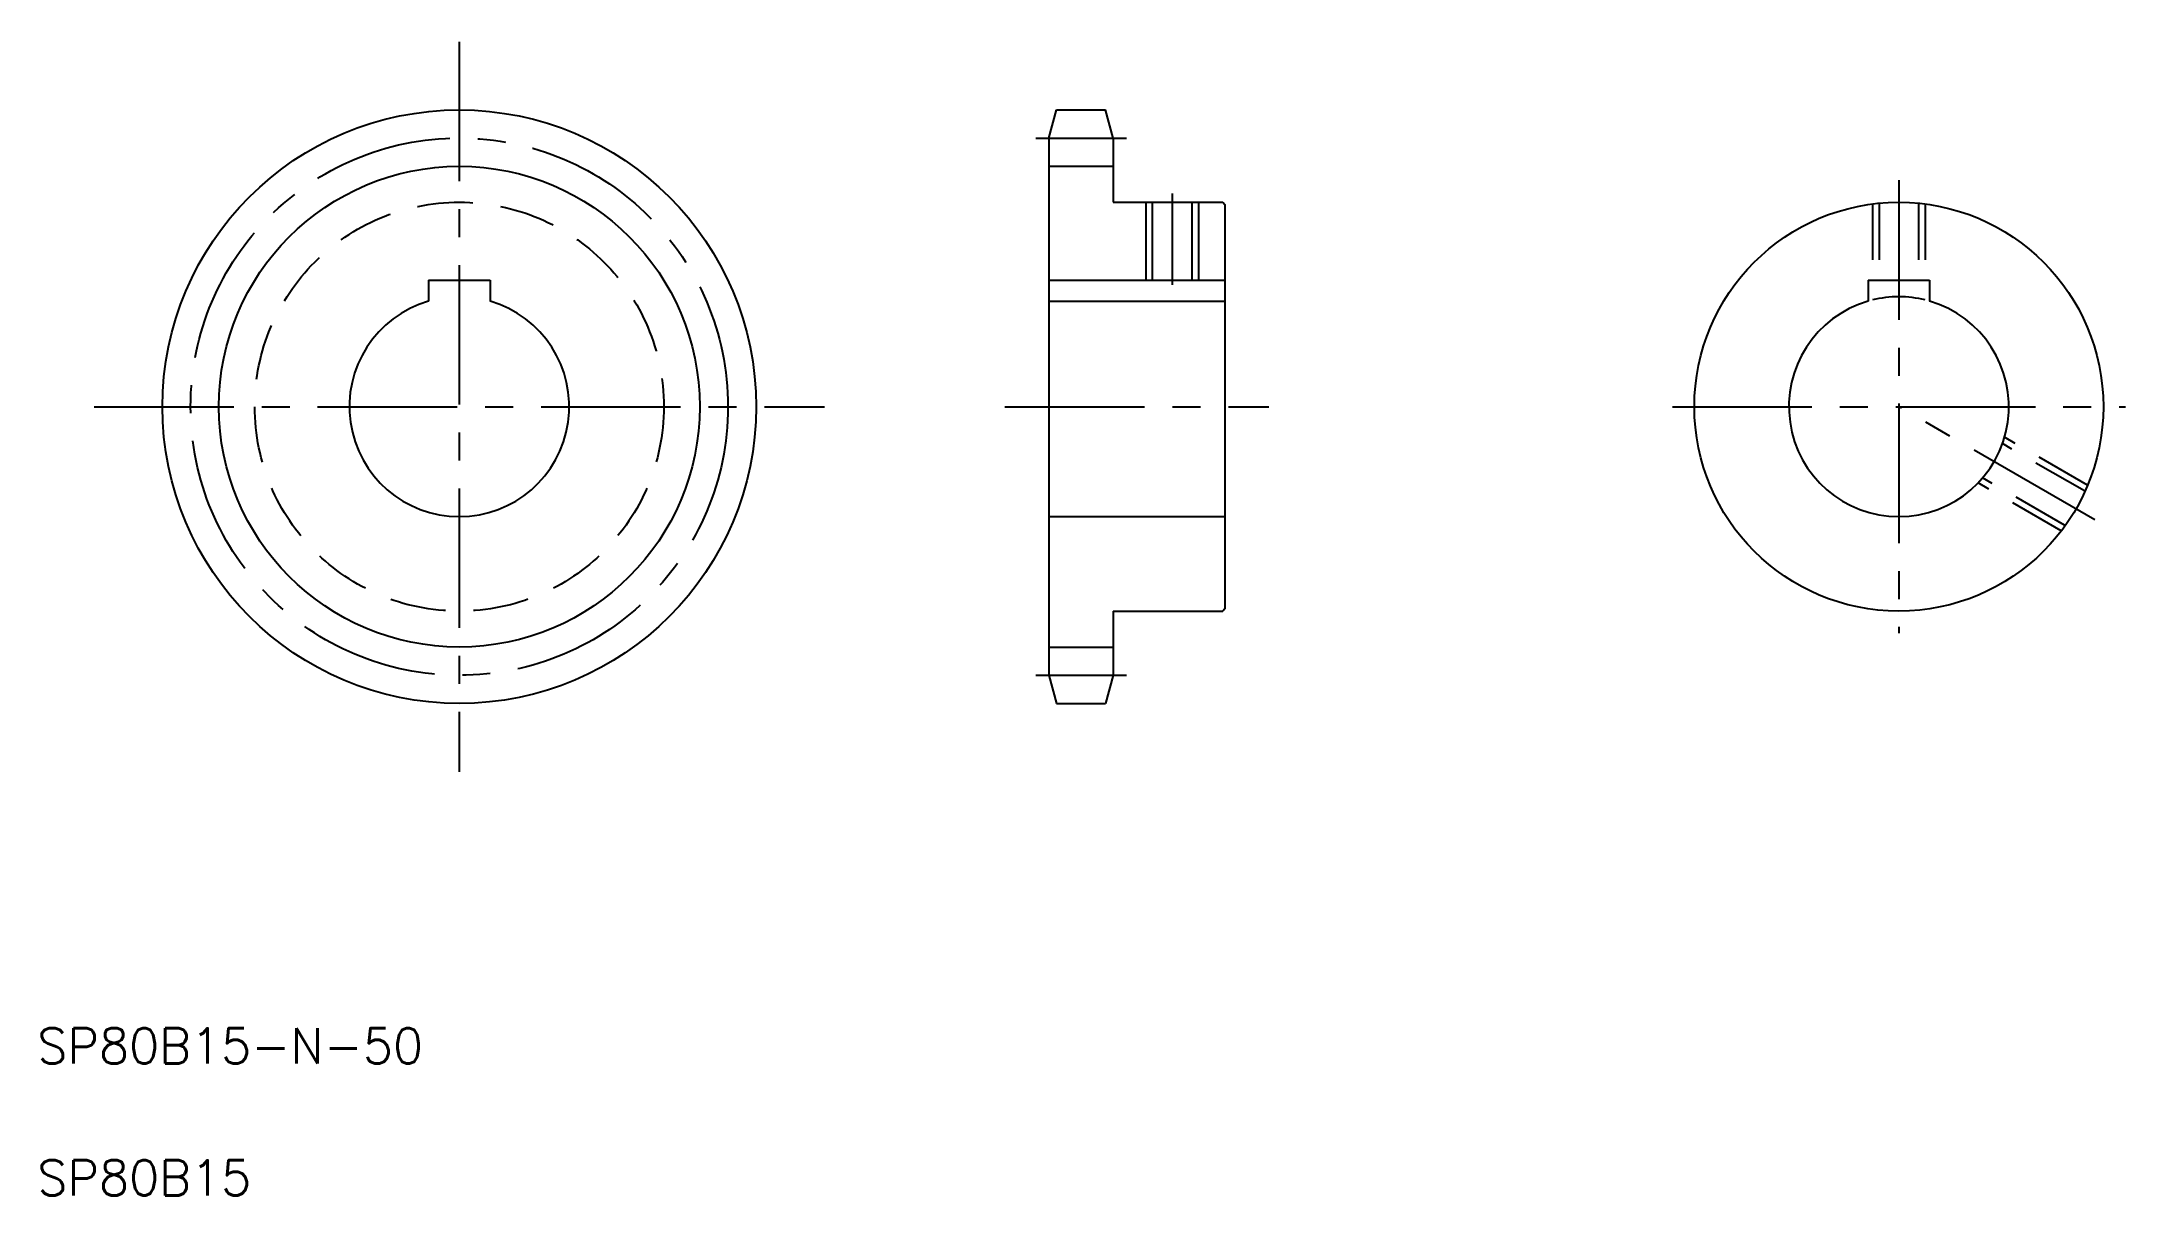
# Model space of a CAD drawing. Extents: x 21 to 495, y 20 to 282.
import ezdxf

# ---------------------------------------------------------------- set-up
doc = ezdxf.new("R2010")
doc.units = 0
doc.linetypes.add('CENTER', pattern=[50.8, 31.75, -6.35, 6.35, -6.35])
doc.linetypes.add('DASHED', pattern=[19.05, 12.7, -6.35])
doc.layers.get('0').update_dxf_attribs({"linetype": 'CONTINUOUS'})
doc.layers.add('CENTER', color=1, linetype='CENTER')
doc.styles.get("Standard").update_dxf_attribs({"font": 'txt', "bigfont": 'BIGFONT'})

msp = doc.modelspace()

# ---------------------------------------------------------------- linework, layer by layer
at = {"color": 7, "linetype": 'CONTINUOUS'}
for p, q in [((250.07, 260.46), (251.79, 266.88)), ((251.79, 266.88), (262.95, 266.88)), ((264.67, 260.46), (262.95, 266.88)), ((250.07, 260.46), (250.07, 138.29)), ((264.67, 260.46), (264.67, 245.88)), ((250.07, 254.05), (264.67, 254.05)), ((264.67, 245.88), (289.57, 245.88)), ((273.57, 245.88), (273.57, 228.18)), ((282.57, 245.88), (282.57, 228.18)), ((289.57, 245.88), (290.07, 245.38)), ((290.07, 245.38), (290.07, 153.38)), ((108.99, 228.18), (122.99, 228.18)), ((108.99, 228.18), (108.99, 223.38)), ((122.99, 228.18), (122.99, 223.38)), ((250.07, 228.18), (290.07, 228.18)), ((436.32, 228.18), (450.32, 228.18)), ((436.32, 228.18), (436.32, 223.38)), ((450.32, 228.18), (450.32, 223.38)), ((250.07, 223.38), (290.07, 223.38)), ((250.07, 174.38), (290.07, 174.38)), ((264.67, 152.88), (289.57, 152.88)), ((264.67, 152.88), (264.67, 138.29)), ((270.9, 152.88), (270.9, 152.88)), ((277.12, 152.88), (277.12, 152.88)), ((290.07, 153.38), (289.57, 152.88)), ((250.07, 144.71), (264.67, 144.71)), ((250.07, 138.29), (251.79, 131.88)), ((264.67, 138.29), (262.95, 131.88)), ((251.79, 131.88), (262.95, 131.88))]:
    msp.add_line(p, q, dxfattribs=at)
at = {"color": 3, "linetype": 'CONTINUOUS'}
for p, q in [((272.07, 245.88), (272.07, 228.18)), ((284.07, 245.88), (284.07, 228.18))]:
    msp.add_line(p, q, dxfattribs=at)
at = {"color": 3, "linetype": 'DASHED'}
for p, q in [((437.32, 245.49), (437.32, 228.18)), ((438.82, 245.49), (438.82, 228.18)), ((447.82, 245.49), (447.82, 228.18)), ((449.32, 245.49), (449.32, 228.18)), ((485.5, 180.22), (466.86, 190.98)), ((486.25, 181.52), (467.33, 192.44)), ((480.25, 171.13), (461.33, 182.05)), ((481, 172.42), (462.36, 183.18))]:
    msp.add_line(p, q, dxfattribs=at)
at = {"color": 7, "linetype": 'CONTINUOUS'}
for centre, radius in [((115.99, 199.38), 67.5), ((443.32, 199.38), 46.5)]:
    msp.add_circle(centre, radius, dxfattribs=at)
at = {"color": 3, "linetype": 'CONTINUOUS'}
msp.add_circle((115.99, 199.38), 54.67, dxfattribs=at)
at = {"color": 3, "linetype": 'DASHED'}
msp.add_circle((115.99, 199.38), 46.5, dxfattribs=at)
at = {"color": 7, "linetype": 'CONTINUOUS'}
for centre in [(115.99, 199.38), (443.32, 199.38)]:
    msp.add_arc(centre, 25, 106.2602, 73.7398, dxfattribs=at)
at = {"color": 3, "linetype": 'CONTINUOUS'}
msp.add_arc((443.32, 199.38), 25, 76.1135, 103.8865, dxfattribs=at)
at = {"layer": 'CENTER', "color": 1, "linetype": 'CENTER'}
for p, q in [((115.99, 282.4), (115.99, 116.35)), ((247.07, 260.46), (267.67, 260.46)), ((278.07, 247.88), (278.07, 227.07)), ((443.32, 250.88), (443.32, 147.88)), ((32.97, 199.38), (199.02, 199.38)), ((240.07, 199.38), (300.07, 199.38)), ((391.82, 199.38), (494.82, 199.38)), ((487.92, 173.63), (443.32, 199.38)), ((247.07, 138.29), (267.67, 138.29))]:
    msp.add_line(p, q, dxfattribs=at)
msp.add_circle((115.99, 199.38), 61.09, dxfattribs=at)

# ---------------------------------------------------------------- texts
at = {"color": 7, "linetype": 'CONTINUOUS'}
for s, p in [('SP80B15-N-50', (20, 50)), ('SP80B15', (20, 20))]:
    msp.add_text(s, height=8, dxfattribs=at).set_placement(p)

doc.saveas('drawing.dxf')
